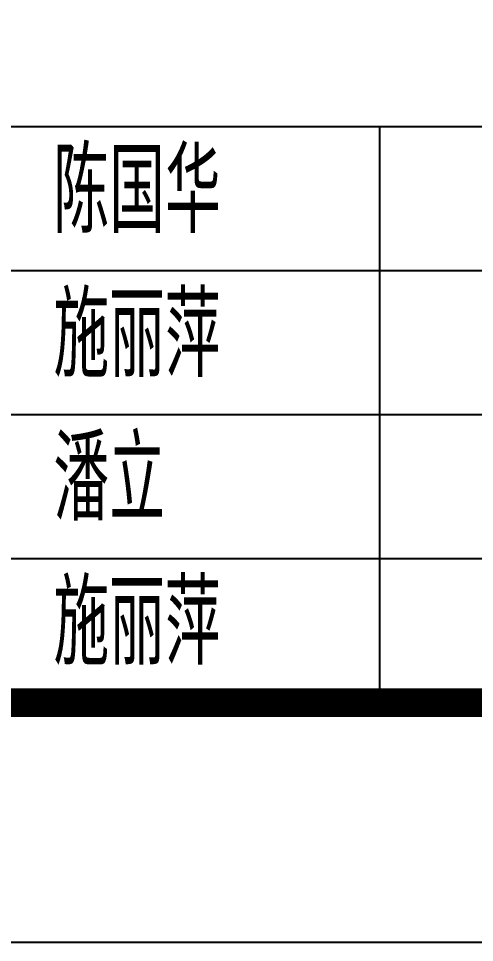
# Model space of a CAD drawing. Extents: x -2331248 to -1198620, y -977263 to -545844.
# Drawn here: x -1865261 to -1862883, y -765858 to -761042 of the extents above; entities that cross this region are included whole.
import ezdxf

# ---------------------------------------------------------------- set-up
doc = ezdxf.new("R2010")
doc.units = 0
doc.header["$LTSCALE"] = 1000
doc.header["$MEASUREMENT"] = 0
doc.layers.get('0').update_dxf_attribs({"linetype": 'CONTINUOUS'})
doc.layers.add('PUB_TITLE', color=4, linetype='CONTINUOUS')
doc.layers.add('t图框', color=222, linetype='CONTINUOUS')
doc.styles.add('HZTXT', font='tssdeng.shx', dxfattribs={"width": 0.7, "bigfont": 'tssdchn.shx'})

# ---------------------------------------------------------------- blocks, each defined once
blk = doc.blocks.new('ASDDA')
at = {"layer": 't图框'}
for p, q in [((-273365.6, 3064018.5), (-295865.6, 3064018.5)), ((-291865.6, 3064018.5), (-291865.6, 3061618.5)), ((-283365.6, 3063418.5), (-295865.6, 3063418.5)), ((-283365.6, 3062818.5), (-295865.6, 3062818.5)), ((-283365.6, 3062218.5), (-295865.6, 3062218.5)), ((-315865.6, 3061618.4), (-273365.6, 3061618.4))]:
    blk.add_line(p, q, dxfattribs=at)
at = {"layer": 't图框', "style": 'HZTXT', "width": 0.7}
for s, p in [('陈国华', (-293226.3, 3063576.3)), ('施丽萍', (-293226.3, 3062976.3)), ('潘立', (-293226.3, 3062376.3)), ('施丽萍', (-293226.3, 3061776.3))]:
    blk.add_text(s, height=350.01, dxfattribs=at).set_placement(p)

msp = doc.modelspace()

# ---------------------------------------------------------------- linework, layer by layer
at = {"layer": 'PUB_TITLE'}
msp.add_lwpolyline([(-1944128, -765858.1), (-1944128, -691608.1), (-1839003, -691608.1), (-1839003, -765858.1)], close=True, dxfattribs=at)
at = {"layer": 'PUB_TITLE', "const_width": 150}
msp.add_lwpolyline([(-1941003, -692858.1), (-1840253, -692858.1), (-1840253, -764608.1), (-1941003, -764608.1)], close=True, dxfattribs=at)

# ---------------------------------------------------------------- block references
at = {"lineweight": -3, "xscale": 1.250016957928892, "yscale": 1.250016958278138, "zscale": 1.250016957604765}
msp.add_blockref('ASDDA', (-1498541.4, -4591683), dxfattribs=at)

doc.saveas('drawing.dxf')
